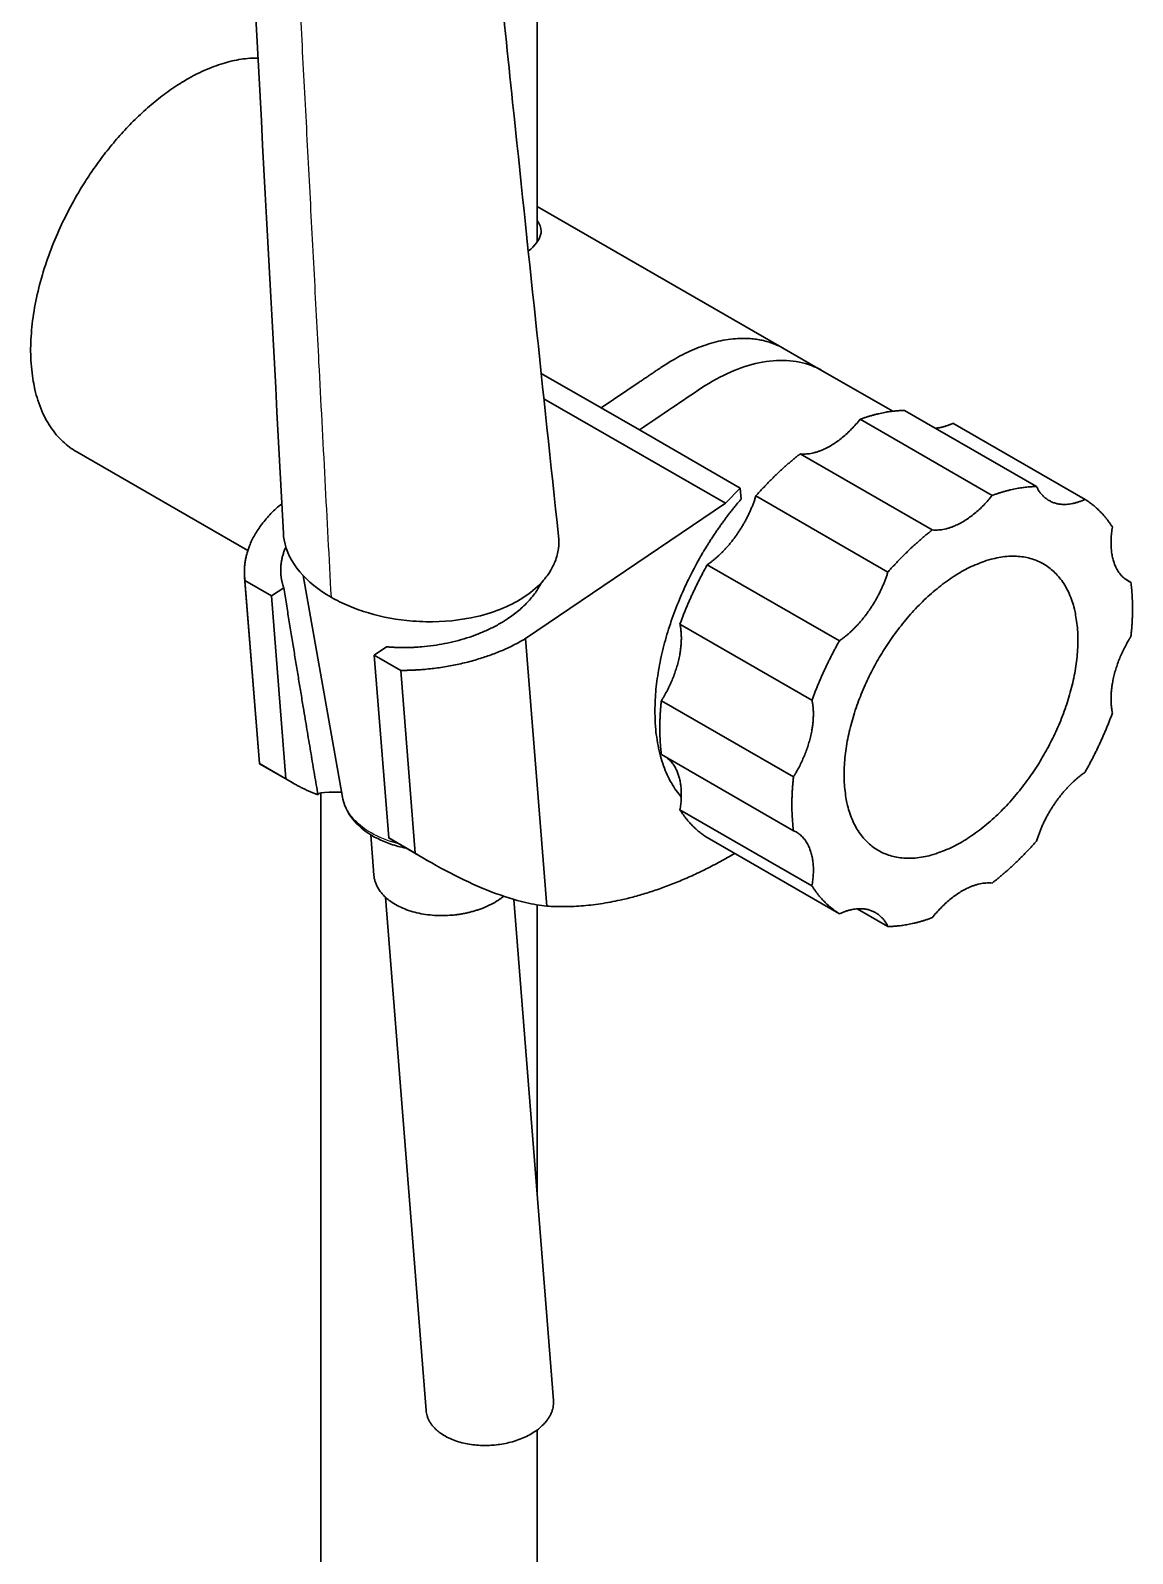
# Model space of a CAD drawing. Header units: millimetres. Extents: x 577 to 7172, y 252 to 2707.
# Drawn here: x 6988.5 to 7100.6, y 2064.7 to 2219.6 of the extents above; entities that cross this region are included whole.
import ezdxf

# ---------------------------------------------------------------- set-up
doc = ezdxf.new("R2010")
doc.units = ezdxf.units.MM
doc.header["$MEASUREMENT"] = 0
doc.layers.add('외형선(ISO)', color=7, linetype='Continuous', lineweight=30)
doc.layers.add('좁은 외형선(ISO)', color=7, linetype='Continuous', lineweight=25)

msp = doc.modelspace()

# ---------------------------------------------------------------- linework, layer by layer
at = {"layer": '외형선(ISO)'}
for p, q in [((7040.02, 2198.12), (7040.02, 2270.58)), ((7040.02, 2201.74), (7065.14, 2187.27)), ((7065.14, 2187.27), (7069.03, 2185.03)), ((7046.54, 2181.25), (7040.44, 2184.76)), ((7076.2, 2180.91), (7069.03, 2185.03)), ((7050.41, 2183.87), (7046.54, 2181.25)), ((7040.71, 2182.18), (7059.17, 2171.55)), ((7046.54, 2181.25), (7050.43, 2179.01)), ((7072.87, 2180.09), (7086.31, 2172.35)), ((7090.82, 2173.25), (7077.38, 2180.99)), ((7082.32, 2179.69), (7095.75, 2171.95)), ((7050.43, 2179.01), (7060.68, 2173.1)), ((6993.19, 2176.78), (7010.6, 2166.75)), ((7080.21, 2168.84), (7066.77, 2176.57)), ((7059.17, 2171.55), (7060.68, 2173.1)), ((7060.77, 2171.97), (7060.68, 2173.1)), ((7062.27, 2172.29), (7075.7, 2164.55)), ((7038.85, 2157.79), (7059.17, 2171.55)), ((7020.24, 2141.66), (7016.23, 2164.19)), ((7070.77, 2157.56), (7057.33, 2165.3)), ((7010.27, 2164.03), (7011.77, 2145.07)), ((7010.31, 2163.68), (7013.01, 2162.13)), ((7011.78, 2145.08), (7010.31, 2163.68)), ((7014.25, 2162.96), (7013.01, 2162.13)), ((7099.92, 2163.79), (7100.42, 2163.5)), ((7013.01, 2162.13), (7014.48, 2143.52)), ((7054.55, 2159.26), (7067.98, 2151.53)), ((7023.46, 2156.11), (7024.69, 2156.95)), ((7041.01, 2130.58), (7038.85, 2157.79)), ((7023.46, 2156.11), (7026.16, 2154.55)), ((7024.93, 2137.51), (7023.46, 2156.11)), ((7027.63, 2135.95), (7026.16, 2154.55)), ((7066.1, 2143.73), (7052.66, 2151.47)), ((7052.66, 2145.99), (7066.1, 2138.25)), ((7011.78, 2145.08), (7014.48, 2143.52)), ((7015.16, 2143.11), (7011.79, 2145.05)), ((7018.02, 1916.16), (7018.02, 2142.08)), ((7067.98, 2132.63), (7054.55, 2140.37)), ((7023.08, 2138.06), (7023.08, 2138.06)), ((7023.42, 2133.73), (7023.1, 2137.83)), ((7024.93, 2137.51), (7027.63, 2135.95)), ((7028.98, 2135.15), (7025.61, 2137.1)), ((7057.33, 2137.54), (7070.77, 2129.8)), ((7024.6, 2131.48), (7028.73, 2079.28)), ((7037.66, 2131.26), (7041.69, 2080.31)), ((7040.02, 2101.44), (7040.02, 2130.72)), ((7075.7, 2128.5), (7072.57, 2130.31)), ((7040.02, 1916.2), (7040.02, 2077.29))]:
    msp.add_line(p, q, dxfattribs=at)
for points, knots in [([(7014.21, 2168.49), (7012.84, 2194.87), (7011.39, 2220.98), (7009.87, 2249.25), (7009.8, 2250.83), (7009.73, 2252.36), (7009.73, 2252.46), (7009.72, 2252.56)], [0, 0, 0, 0, 10.000032, 10.000032, 10.557762, 10.557762, 10.59744, 10.59744, 10.59744, 10.59744]), ([(7033.36, 2251.32), (7033.45, 2250.78), (7033.52, 2250.23), (7034.02, 2246.55), (7034.3, 2243.39), (7035.58, 2230.99), (7036.56, 2221.65), (7039.07, 2197.63), (7040.63, 2182.92), (7042.2, 2168.21)], [2.775419, 2.775419, 2.775419, 2.775419, 2.983866, 2.983866, 4.205064, 4.205064, 7.867869, 7.867869, 13.635607, 13.635607, 13.635607, 13.635607]), ([(7040.02, 2200.31), (7040.29, 2199.94), (7040.43, 2199.58), (7040.43, 2198.73), (7040.16, 2198.19), (7039.45, 2197.47), (7039.29, 2197.33), (7039.12, 2197.19)], [4.0223793, 4.0223793, 4.0223793, 4.0223793, 4.3255742, 4.3255742, 4.7574233, 4.7574233, 4.8618276, 4.8618276, 4.8618276, 4.8618276]), ([(7069.03, 2185.03), (7068.68, 2185.24), (7068.31, 2185.41), (7066.34, 2186.15), (7064.53, 2186.25), (7060.7, 2185.43), (7058.72, 2184.57), (7055.77, 2182.64), (7054.78, 2181.96), (7052.67, 2180.53), (7051.55, 2179.77), (7050.43, 2179.01)], [-2.814592, -2.814592, -2.814592, -2.814592, -2.601798, -2.601798, -1.734526, -1.734526, -0.898353, -0.898353, -0.477846, -0.477846, 0, 0, 0, 0]), ([(7019.06, 2162), (7017.78, 2162.74), (7016.71, 2163.61), (7015.05, 2165.57), (7014.49, 2166.68), (7014.25, 2168.05), (7014.22, 2168.27), (7014.21, 2168.49)], [0.000003, 0.000003, 0.000003, 0.000003, 0.541405, 0.541405, 1.103228, 1.103228, 1.210732, 1.210732, 1.210732, 1.210732]), ([(7042.2, 2168.21), (7042.24, 2167.79), (7042.24, 2167.37), (7042.13, 2166.51), (7042.02, 2166.07), (7041.79, 2165.47), (7041.71, 2165.31), (7041.5, 2164.87), (7041.33, 2164.59), (7041, 2164.12), (7040.85, 2163.92), (7040.18, 2163.14), (7039.55, 2162.59), (7038.82, 2162.09)], [-1.036337, -1.036337, -1.036337, -1.036337, -0.835925, -0.835925, -0.627174, -0.627174, -0.548932, -0.548932, -0.412121, -0.412121, -0.309548, -0.309548, -0.00002, -0.00002, -0.00002, -0.00002]), ([(7038.82, 2162.09), (7038.15, 2161.64), (7037.38, 2161.23), (7035.72, 2160.54), (7034.84, 2160.25), (7032.24, 2159.64), (7030.48, 2159.47), (7028.28, 2159.51), (7027.82, 2159.53), (7025.8, 2159.69), (7024.29, 2159.97), (7022.18, 2160.6), (7021.51, 2160.84), (7020.23, 2161.38), (7019.63, 2161.68), (7019.06, 2162)], [-2.211658, -2.211658, -2.211658, -2.211658, -1.919309, -1.919309, -1.627797, -1.627797, -1.101885, -1.101885, -0.961802, -0.961802, -0.480575, -0.480575, -0.240219, -0.240219, -0.000003, -0.000003, -0.000003, -0.000003]), ([(7011.79, 2145.05), (7011.77, 2145.06), (7011.77, 2145.07), (7011.78, 2145.08), (7011.78, 2145.08), (7011.78, 2145.08)], [-1.5180826, -1.5180826, -1.5180826, -1.5180826, -1.3897725, -1.3897725, -1.3534418, -1.3534418, -1.3534418, -1.3534418]), ([(7017.73, 2141.89), (7017.73, 2141.9), (7017.73, 2141.92), (7017.79, 2142.08), (7018.17, 2142.14), (7019.23, 2142.17), (7019.66, 2142.17), (7020.15, 2142.16)], [4.6296315, 4.6296315, 4.6296315, 4.6296315, 4.6878872, 4.6878872, 5.249117, 5.249117, 5.5250558, 5.5250558, 5.5250558, 5.5250558]), ([(7026.69, 2136.47), (7026.15, 2136.58), (7025.63, 2136.72), (7024.21, 2137.2), (7023.35, 2137.63), (7021.91, 2138.66), (7021.31, 2139.28), (7020.56, 2140.49), (7020.34, 2141.07), (7020.23, 2141.66)], [1.127793, 1.127793, 1.127793, 1.127793, 1.298714, 1.298714, 1.622379, 1.622379, 1.948429, 1.948429, 2.199725, 2.199725, 2.199725, 2.199725]), ([(7041.01, 2130.58), (7040.33, 2130.65), (7039.61, 2130.77), (7037.74, 2131.2), (7036.56, 2131.58), (7032.91, 2132.98), (7030.35, 2134.32), (7027.83, 2135.83), (7027.73, 2135.89), (7027.63, 2135.95)], [-3.035497, -3.035497, -3.035497, -3.035497, -2.731966, -2.731966, -2.284568, -2.284568, -1.389773, -1.389773, -1.353442, -1.353442, -1.353442, -1.353442])]:
    msp.add_open_spline(points, degree=3, knots=knots, dxfattribs=at)
for points, weights, knots in [([(7011.63, 2216.83), (7001.31, 2216.95), (6993.15, 2202.77), (6981.92, 2183.27), (6993.19, 2176.78)], [0.902955123253, 0.768496255403, 1, 0.707106781187, 1], [0.329234, 0.329234, 0.329234, 1.570796, 1.570796, 3.141593, 3.141593, 3.141593]), ([(7065.14, 2187.27), (7059.9, 2190.29), (7052.53, 2185.3), (7051.47, 2184.58), (7050.41, 2183.87)], [0.85510910372, 0.838459388058, 1, 1, 1], [-144.250759, -144.250759, -144.250759, -124.757933, -124.757933, -121.751274, -121.751274, -121.751274]), ([(7060.77, 2171.97), (7058.49, 2169.32), (7056.68, 2166.18), (7047.43, 2150.11), (7054.69, 2141.66)], [0.9022956574, 0.938040902739, 1, 0.747226003528, 0.930752263861], [4.3801, 4.3801, 4.3801, 4.712389, 4.712389, 6.068025, 6.068025, 6.068025]), ([(7057.33, 2165.3), (7059.49, 2166.78), (7061.01, 2169.43), (7061.82, 2170.82), (7062.27, 2172.29)], [0.855447539342, 0.870208469759, 1, 0.927465229845, 0.890856814713], [4.016313, 4.016313, 4.016313, 4.712389, 4.712389, 5.101395, 5.101395, 5.101395]), ([(7090.82, 2173.25), (7091.27, 2172.3), (7092.09, 2171.83), (7093.61, 2170.95), (7095.75, 2171.95)], [0.890140321087, 0.926751969264, 1, 0.870893719356, 0.855606609871], [5.890354, 5.890354, 5.890354, 6.283185, 6.283185, 6.975587, 6.975587, 6.975587]), ([(7014.05, 2171.52), (7009.95, 2168.12), (7010.27, 2164.03), (7010.29, 2163.86), (7010.31, 2163.68)], [0.854303438734, 0.86403394435, 1, 0.99327850178, 0.986865501916], [5.5539947, 5.5539947, 5.5539947, 6.2831853, 6.2831853, 6.3192329, 6.3192329, 6.3192329]), ([(7098.54, 2169.12), (7097.82, 2164.98), (7100.16, 2163.63), (7100.29, 2163.56), (7100.42, 2163.5)], [0.863966563126, 0.814502477537, 1, 0.987911302573, 0.976820488307], [5.288356, 5.288356, 5.288356, 6.283185, 6.283185, 6.348017, 6.348017, 6.348017]), ([(7014.46, 2167.1), (7013.85, 2165.72), (7013.96, 2164.32), (7014.01, 2163.63), (7014.25, 2162.96)], [0.899925198599, 0.935960878448, 1, 0.967169634024, 0.941699171664], [5.9397413, 5.9397413, 5.9397413, 6.2831853, 6.2831853, 6.4592557, 6.4592557, 6.4592557]), ([(7091.53, 2165.38), (7083.1, 2170.23), (7074.71, 2155.66), (7066.32, 2141.08), (7074.74, 2136.23), (7083.17, 2131.38), (7091.56, 2145.95), (7099.95, 2160.52), (7091.53, 2165.38)], [1, 0.707106781187, 1, 0.707106781187, 1, 0.707106781187, 1, 0.707106781187, 1], [0, 0, 0, 1.570796, 1.570796, 3.141593, 3.141593, 4.712389, 4.712389, 6.283185, 6.283185, 6.283185]), ([(7070.77, 2157.56), (7072.92, 2159.04), (7074.45, 2161.69), (7075.25, 2163.09), (7075.7, 2164.55)], [0.855447539342, 0.870208469759, 1, 0.927465229845, 0.890856814713], [4.016313, 4.016313, 4.016313, 4.712389, 4.712389, 5.101395, 5.101395, 5.101395]), ([(7024.69, 2156.95), (7026.42, 2156.8), (7028.18, 2156.94), (7037.61, 2157.69), (7040.45, 2163.47)], [0.91567503388, 0.9489342274, 1, 0.776223848519, 0.894386415691], [4.438521, 4.438521, 4.438521, 4.712389, 4.712389, 5.912508, 5.912508, 5.912508]), ([(7052.66, 2151.47), (7052.8, 2151.7), (7052.94, 2151.93), (7055.26, 2155.96), (7054.55, 2159.26)], [0.975390079817, 0.987129473925, 1, 0.815194340419, 0.863600852506], [4.643364, 4.643364, 4.643364, 4.712389, 4.712389, 5.703508, 5.703508, 5.703508]), ([(7100.42, 2158.02), (7100.28, 2157.79), (7100.15, 2157.56), (7097.82, 2153.53), (7098.54, 2150.23)], [0.975390079817, 0.987129473925, 1, 0.815194340419, 0.863600852506], [4.643364, 4.643364, 4.643364, 4.712389, 4.712389, 5.703508, 5.703508, 5.703508]), ([(7026.16, 2154.55), (7027.26, 2154.55), (7028.36, 2154.64), (7034.34, 2155.11), (7038.85, 2157.79)], [0.953001535449, 0.974234141444, 1, 0.874361256272, 0.856509876072], [4.5742058, 4.5742058, 4.5742058, 4.712389, 4.712389, 5.3861939, 5.3861939, 5.3861939]), ([(7066.1, 2143.73), (7066.24, 2143.96), (7066.37, 2144.19), (7068.69, 2148.22), (7067.98, 2151.53)], [0.975390079817, 0.987129473925, 1, 0.815194340419, 0.863600852506], [4.643364, 4.643364, 4.643364, 4.712389, 4.712389, 5.703508, 5.703508, 5.703508]), ([(7095.75, 2144.19), (7093.6, 2142.71), (7092.07, 2140.06), (7091.27, 2138.67), (7090.82, 2137.2)], [0.855447539342, 0.870208469759, 1, 0.927465229845, 0.890856814713], [4.016313, 4.016313, 4.016313, 4.712389, 4.712389, 5.101395, 5.101395, 5.101395]), ([(7014.48, 2143.52), (7014.82, 2143.31), (7015.16, 2143.11), (7016.39, 2142.4), (7017.73, 2141.89)], [0.98986497368, 0.994841639099, 1, 0.981675516884, 0.965643928652], [6.2555208, 6.2555208, 6.2555208, 6.2831853, 6.2831853, 6.3814601, 6.3814601, 6.3814601]), ([(7067.98, 2132.63), (7068.7, 2136.77), (7066.36, 2138.12), (7066.23, 2138.19), (7066.1, 2138.25)], [0.863966563126, 0.814502477537, 1, 0.987911302573, 0.976820488307], [5.288356, 5.288356, 5.288356, 6.283185, 6.283185, 6.348017, 6.348017, 6.348017]), ([(7023.42, 2133.73), (7023.79, 2129.06), (7031.27, 2129.65), (7034.53, 2129.91), (7036.63, 2131.58)], [1, 0.707106781187, 1, 0.846881595006, 0.853857343389], [0, 0, 0, 1.570796, 1.570796, 2.391976, 2.391976, 2.391976]), ([(7075.7, 2128.5), (7075.25, 2129.45), (7074.43, 2129.92), (7072.91, 2130.8), (7070.77, 2129.8)], [0.890140321087, 0.926751969263, 1, 0.870893719356, 0.855606609871], [5.890354, 5.890354, 5.890354, 6.283185, 6.283185, 6.975587, 6.975587, 6.975587]), ([(7028.73, 2079.28), (7029.05, 2075.24), (7035.53, 2075.75), (7042.01, 2076.26), (7041.69, 2080.31)], [1, 0.707106781187, 1, 0.707106781187, 1], [0, 0, 0, 1.570796, 1.570796, 3.141593, 3.141593, 3.141593])]:
    msp.add_rational_spline(points, weights, degree=2, knots=knots, dxfattribs=at)
for points, weights in [([(7066.77, 2176.57), (7069.82, 2176.25), (7072.87, 2180.09)], [0.917458953538, 0.790133007136, 0.916492278109]), ([(7077.38, 2180.99), (7075.23, 2180.96), (7072.87, 2180.09)], [0.898944831227, 0.871207111336, 0.86041930742]), ([(7080.52, 2179.18), (7081.38, 2179.25), (7082.32, 2179.69)], [0.890140321087, 0.862220627235, 0.855606609871]), ([(7066.77, 2176.57), (7064.42, 2174.73), (7062.27, 2172.29)], [0.860124155352, 0.870671045554, 0.898146999113]), ([(7080.21, 2168.84), (7083.26, 2168.52), (7086.31, 2172.35)], [0.917458953538, 0.790133007136, 0.916492278109]), ([(7090.82, 2173.25), (7088.66, 2173.22), (7086.31, 2172.35)], [0.898944831227, 0.871207111336, 0.86041930742]), ([(7098.54, 2169.12), (7097.41, 2170.91), (7095.75, 2171.95)], [0.906726442711, 0.939086845212, 0.991141352308]), ([(7080.21, 2168.84), (7077.86, 2166.99), (7075.7, 2164.55)], [0.860124155352, 0.870671045554, 0.898146999113]), ([(7057.33, 2165.3), (7055.68, 2162.35), (7054.55, 2159.26)], [0.992685834775, 0.94027381316, 0.907605712712]), ([(7014.25, 2162.96), (7016.16, 2151.14), (7017.73, 2141.89)], [1.00156562146, 1.00856515284, 1.00607505027]), ([(7100.42, 2158.02), (7100.75, 2160.95), (7100.42, 2163.5)], [0.857697315631, 0.849525012289, 0.857469444001]), ([(7070.77, 2157.56), (7069.11, 2154.61), (7067.98, 2151.53)], [0.992685834774, 0.94027381316, 0.907605712712]), ([(7052.66, 2151.47), (7052.34, 2148.54), (7052.66, 2145.99)], [0.857697315631, 0.849525012289, 0.857469444001]), ([(7095.75, 2144.19), (7097.41, 2147.14), (7098.54, 2150.23)], [0.992685834774, 0.94027381316, 0.907605712712]), ([(7054.55, 2140.37), (7055.21, 2144.23), (7053.17, 2145.7)], [0.863966563126, 0.817726005033, 0.976820488307]), ([(7066.1, 2143.73), (7065.77, 2140.81), (7066.1, 2138.25)], [0.857697315631, 0.849525012289, 0.857469444001]), ([(7054.55, 2140.37), (7055.68, 2138.58), (7057.33, 2137.54)], [0.906726442711, 0.939086845212, 0.991141352308]), ([(7024.93, 2137.51), (7025.26, 2137.29), (7025.61, 2137.1)], [0.98986497368, 0.9948416391, 1]), ([(7086.31, 2132.92), (7088.66, 2134.76), (7090.82, 2137.2)], [0.860124155352, 0.870671045554, 0.898146999113]), ([(7041.01, 2130.58), (7049.92, 2129.96), (7060.12, 2135.93)], [0.911801263372, 0.85288170186, 0.853561136211]), ([(7067.98, 2132.63), (7069.11, 2130.84), (7070.77, 2129.8)], [0.906726442711, 0.939086845212, 0.991141352308]), ([(7086.31, 2132.92), (7083.26, 2133.24), (7080.21, 2129.4)], [0.917458953538, 0.790133007136, 0.916492278109]), ([(7075.7, 2128.5), (7077.86, 2128.53), (7080.21, 2129.4)], [0.898944831227, 0.871207111336, 0.86041930742])]:
    msp.add_rational_spline(points, weights, degree=2, dxfattribs=at)
at = {"layer": '좁은 외형선(ISO)'}
for points, knots in [([(7014.47, 2248.74), (7014.5, 2248.45), (7014.52, 2248.17), (7014.54, 2247.89), (7014.65, 2246.31), (7014.71, 2244.71), (7014.79, 2243.12), (7014.87, 2241.52), (7014.96, 2239.93), (7015.04, 2238.34), (7015.13, 2236.76), (7015.21, 2235.16), (7015.29, 2233.57), (7015.38, 2231.98), (7015.46, 2230.39), (7015.54, 2228.8), (7015.63, 2227.21), (7015.71, 2225.62), (7015.79, 2224.03), (7015.88, 2222.44), (7015.96, 2220.85), (7016.05, 2219.26), (7016.13, 2217.67), (7016.21, 2216.08), (7016.3, 2214.49), (7016.38, 2212.9), (7016.46, 2211.31), (7016.55, 2209.72), (7016.63, 2208.13), (7016.72, 2206.54), (7016.8, 2204.95), (7016.88, 2203.35), (7016.97, 2201.76), (7017.05, 2200.17), (7017.13, 2198.58), (7017.22, 2196.99), (7017.3, 2195.4), (7017.39, 2193.81), (7017.47, 2192.22), (7017.55, 2190.63), (7017.64, 2189.04), (7017.72, 2187.45), (7017.8, 2185.86), (7018.22, 2177.91), (7018.64, 2169.96), (7019.06, 2162)], [29.909051, 29.909051, 29.909051, 29.909051, 31.027568, 31.027568, 31.027568, 37.233081, 37.233081, 37.233081, 43.438595, 43.438595, 43.438595, 49.644108, 49.644108, 49.644108, 55.849622, 55.849622, 55.849622, 62.055135, 62.055135, 62.055135, 68.260649, 68.260649, 68.260649, 74.466162, 74.466162, 74.466162, 80.671676, 80.671676, 80.671676, 86.877189, 86.877189, 86.877189, 93.082703, 93.082703, 93.082703, 99.288216, 99.288216, 99.288216, 105.49373, 105.49373, 105.49373, 111.699243, 111.699243, 111.699243, 142.726805, 142.726805, 142.726805, 142.726805]), ([(7025.87, 2136.94), (7024.81, 2137.21), (7023.88, 2137.59), (7023.13, 2138.03), (7022.52, 2138.38), (7021.96, 2138.8), (7021.49, 2139.29), (7021.31, 2139.48), (7021.15, 2139.67), (7021.01, 2139.87), (7020.62, 2140.42), (7020.35, 2141.03), (7020.24, 2141.66)], [11.071721, 11.071721, 11.071721, 11.071721, 14.251297, 14.251297, 14.251297, 16.836743, 16.836743, 16.836743, 17.804522, 17.804522, 17.804522, 20.443013, 20.443013, 20.443013, 20.443013])]:
    msp.add_open_spline(points, degree=3, knots=knots, dxfattribs=at)

doc.saveas('drawing.dxf')
